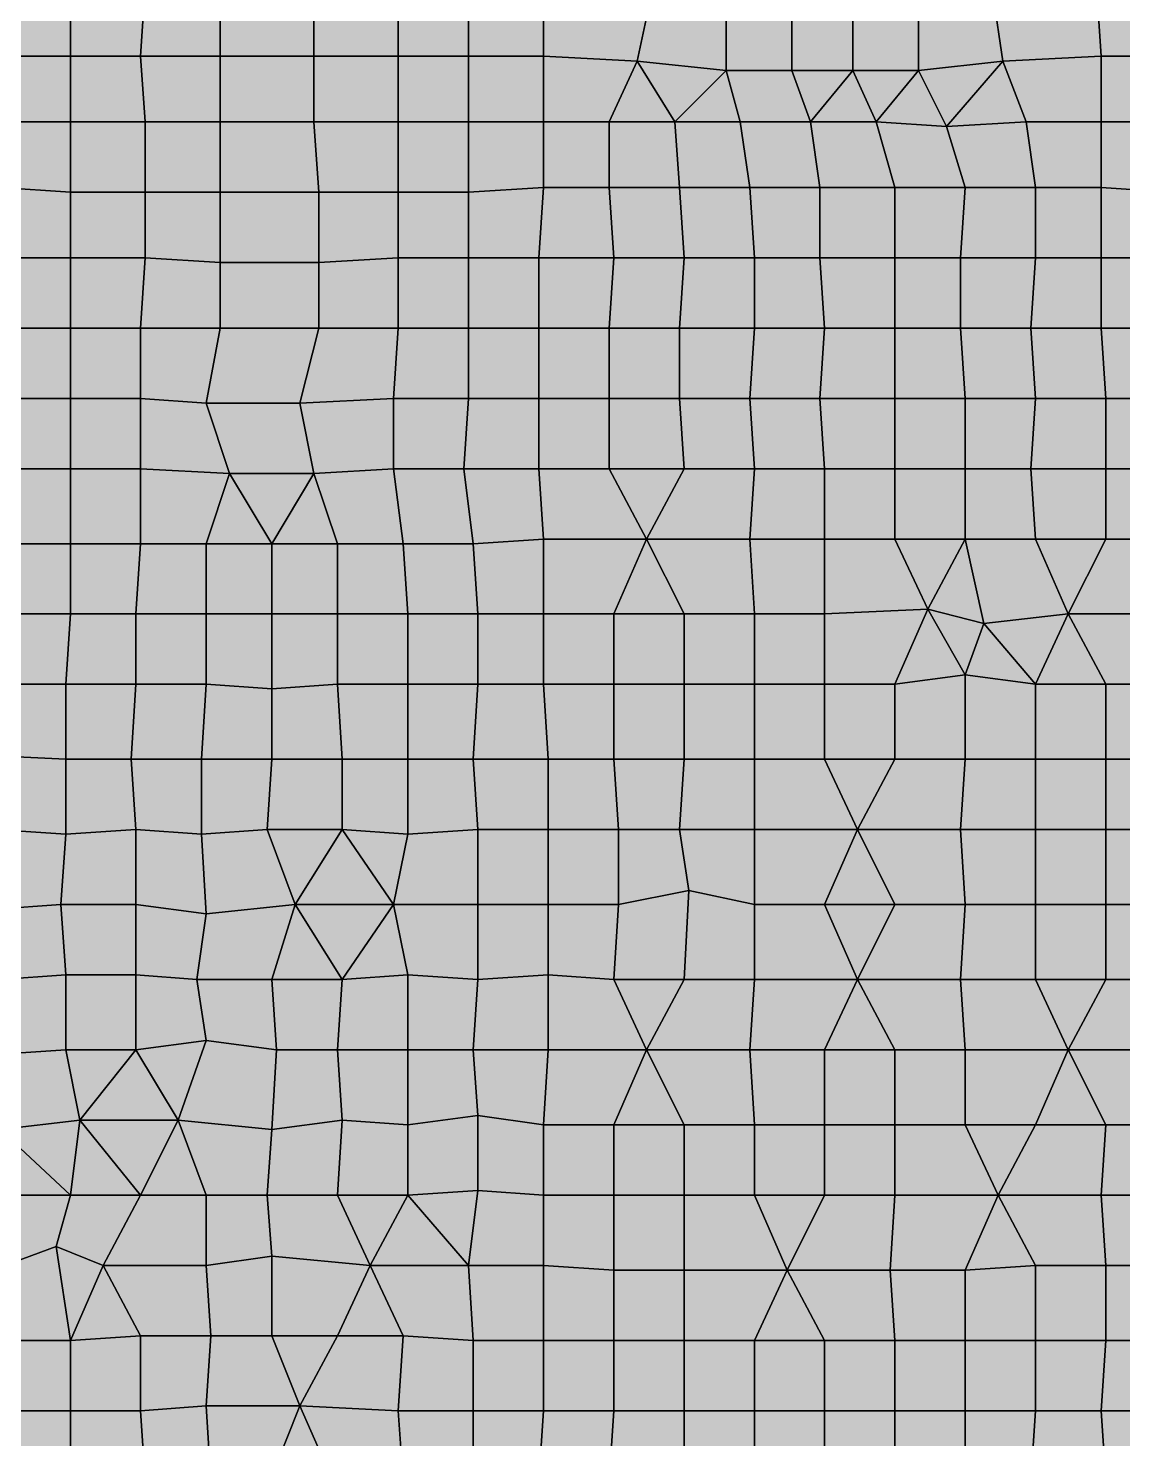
# Model space of a CAD drawing. Header units: metres. Extents: x -7480 to 79269, y -9100 to 45880.
# Drawn here: x 16660 to 21333, y 9900 to 15920 of the extents above; entities that cross this region are included whole.
import ezdxf

# ---------------------------------------------------------------- set-up
doc = ezdxf.new("R2010")
doc.units = ezdxf.units.M
for name, color, linetype in [('COLOR_1', 1, 'Continuous'), ('COLOR_181', 181, 'Continuous'), ('COLOR_3', 3, 'Continuous'), ('COLOR_5', 5, 'Continuous')]:
    doc.layers.add(name, color=color, linetype=linetype)

msp = doc.modelspace()

# ---------------------------------------------------------------- hatches: boundary and pattern name
at = {"layer": 'COLOR_1'}
for points in [[(18540, 15800), (18860, 15800), (18860, 16100), (18540, 16100)], [(18860, 15800), (19260, 15780), (19320, 16060), (18860, 16100)], [(20780, 16060), (20820, 15780), (21240, 15800), (21220, 16100)], [(21220, 16100), (21240, 15800), (21540, 15800), (21540, 16100)], [(18540, 15520), (18860, 15520), (18860, 15800), (18540, 15800)], [(18860, 15520), (19140, 15520), (19260, 15780), (18860, 15800)], [(19140, 15520), (19420, 15520), (19260, 15780)], [(19260, 15780), (19420, 15520), (19640, 15740)], [(20460, 15740), (20580, 15500), (20820, 15780)], [(20580, 15500), (20920, 15520), (20820, 15780)], [(20820, 15780), (20920, 15520), (21240, 15520), (21240, 15800)], [(21240, 15520), (21540, 15520), (21540, 15800), (21240, 15800)], [(19420, 15520), (19700, 15520), (19640, 15740)], [(19640, 15740), (19700, 15520), (20000, 15520), (19920, 15740)], [(19920, 15740), (20000, 15520), (20180, 15740)], [(20000, 15520), (20280, 15520), (20180, 15740)], [(20180, 15740), (20280, 15520), (20460, 15740)], [(20280, 15520), (20580, 15500), (20460, 15740)], [(18540, 15220), (18860, 15240), (18860, 15520), (18540, 15520)], [(18860, 15240), (19140, 15240), (19140, 15520), (18860, 15520)], [(19140, 15240), (19440, 15240), (19420, 15520), (19140, 15520)], [(19420, 15520), (19440, 15240), (19740, 15240), (19700, 15520)], [(19700, 15520), (19740, 15240), (20040, 15240), (20000, 15520)], [(20000, 15520), (20040, 15240), (20360, 15240), (20280, 15520)], [(20280, 15520), (20360, 15240), (20660, 15240), (20580, 15500)], [(20580, 15500), (20660, 15240), (20960, 15240), (20920, 15520)], [(20920, 15520), (20960, 15240), (21240, 15240), (21240, 15520)], [(21240, 15240), (21540, 15220), (21540, 15520), (21240, 15520)], [(18540, 14940), (18840, 14940), (18860, 15240), (18540, 15220)], [(20960, 14940), (21240, 14940), (21240, 15240), (20960, 15240)], [(21240, 14940), (21540, 14940), (21540, 15220), (21240, 15240)], [(18240, 14640), (18540, 14640), (18540, 14940), (18240, 14940)], [(18540, 14640), (18840, 14640), (18840, 14940), (18540, 14940)], [(18840, 14640), (19140, 14640), (19160, 14940), (18840, 14940)], [(19140, 14640), (19440, 14640), (19460, 14940), (19160, 14940)], [(19440, 14640), (19760, 14640), (19760, 14940), (19460, 14940)], [(19760, 14640), (20060, 14640), (20040, 14940), (19760, 14940)], [(20040, 14940), (20060, 14640), (20360, 14640), (20360, 14940)], [(20360, 14640), (20640, 14640), (20640, 14940), (20360, 14940)], [(20640, 14640), (20940, 14640), (20960, 14940), (20640, 14940)], [(20940, 14640), (21240, 14640), (21240, 14940), (20960, 14940)], [(21240, 14640), (21560, 14640), (21540, 14940), (21240, 14940)], [(16540, 14340), (16840, 14340), (16840, 14640), (16540, 14640)]]:
    msp.add_hatch(color=256, dxfattribs=at).paths.add_polyline_path(points)
at = {"layer": 'COLOR_181'}
for points in [[(16840, 15800), (17140, 15800), (17160, 16100), (16840, 16100)], [(17140, 15800), (17480, 15800), (17480, 16100), (17160, 16100)], [(17480, 15800), (17880, 15800), (17880, 16100), (17480, 16100)], [(17880, 15800), (18240, 15800), (18240, 16100), (17880, 16100)], [(18240, 15800), (18540, 15800), (18540, 16100), (18240, 16100)], [(16840, 15520), (17160, 15520), (17140, 15800), (16840, 15800)], [(17140, 15800), (17160, 15520), (17480, 15520), (17480, 15800)], [(17480, 15520), (17880, 15520), (17880, 15800), (17480, 15800)], [(17880, 15520), (18240, 15520), (18240, 15800), (17880, 15800)], [(18240, 15520), (18540, 15520), (18540, 15800), (18240, 15800)], [(16840, 15220), (17160, 15220), (17160, 15520), (16840, 15520)], [(17160, 15220), (17480, 15220), (17480, 15520), (17160, 15520)], [(17480, 15220), (17900, 15220), (17880, 15520), (17480, 15520)], [(17880, 15520), (17900, 15220), (18240, 15220), (18240, 15520)], [(18240, 15220), (18540, 15220), (18540, 15520), (18240, 15520)], [(18840, 14940), (19160, 14940), (19140, 15240), (18860, 15240)], [(19140, 15240), (19160, 14940), (19460, 14940), (19440, 15240)], [(19440, 15240), (19460, 14940), (19760, 14940), (19740, 15240)], [(19740, 15240), (19760, 14940), (20040, 14940), (20040, 15240)], [(20040, 14940), (20360, 14940), (20360, 15240), (20040, 15240)], [(20360, 14940), (20640, 14940), (20660, 15240), (20360, 15240)], [(20640, 14940), (20960, 14940), (20960, 15240), (20660, 15240)], [(16840, 14940), (17160, 14940), (17160, 15220), (16840, 15220)], [(17160, 14940), (17480, 14920), (17480, 15220), (17160, 15220)], [(17480, 14920), (17900, 14920), (17900, 15220), (17480, 15220)], [(17900, 14920), (18240, 14940), (18240, 15220), (17900, 15220)], [(18240, 14940), (18540, 14940), (18540, 15220), (18240, 15220)], [(17140, 14640), (17480, 14640), (17480, 14920), (17160, 14940)], [(17900, 14640), (18240, 14640), (18240, 14940), (17900, 14920)], [(17480, 14640), (17900, 14640), (17900, 14920), (17480, 14920)], [(16840, 14340), (17140, 14340), (17140, 14640), (16840, 14640)], [(17140, 14340), (17420, 14320), (17480, 14640), (17140, 14640)], [(17420, 14320), (17820, 14320), (17900, 14640), (17480, 14640)], [(17820, 14320), (18220, 14340), (18240, 14640), (17900, 14640)], [(18220, 14340), (18540, 14340), (18540, 14640), (18240, 14640)], [(18540, 14340), (18840, 14340), (18840, 14640), (18540, 14640)], [(18840, 14340), (19140, 14340), (19140, 14640), (18840, 14640)], [(19140, 14340), (19440, 14340), (19440, 14640), (19140, 14640)], [(19440, 14340), (19740, 14340), (19760, 14640), (19440, 14640)], [(19740, 14340), (20040, 14340), (20060, 14640), (19760, 14640)], [(20040, 14340), (20360, 14340), (20360, 14640), (20060, 14640)], [(20360, 14340), (20660, 14340), (20640, 14640), (20360, 14640)], [(20640, 14640), (20660, 14340), (20960, 14340), (20940, 14640)], [(20940, 14640), (20960, 14340), (21260, 14340), (21240, 14640)], [(21240, 14640), (21260, 14340), (21540, 14340), (21560, 14640)], [(16540, 14040), (16840, 14040), (16840, 14340), (16540, 14340)], [(16840, 14040), (17140, 14040), (17140, 14340), (16840, 14340)], [(17140, 14040), (17520, 14020), (17420, 14320), (17140, 14340)], [(17820, 14320), (17880, 14020), (18220, 14040), (18220, 14340)], [(18220, 14040), (18520, 14040), (18540, 14340), (18220, 14340)], [(18520, 14040), (18840, 14040), (18840, 14340), (18540, 14340)], [(18840, 14040), (19140, 14040), (19140, 14340), (18840, 14340)], [(19140, 14040), (19460, 14040), (19440, 14340), (19140, 14340)], [(19440, 14340), (19460, 14040), (19760, 14040), (19740, 14340)], [(19740, 14340), (19760, 14040), (20060, 14040), (20040, 14340)], [(20040, 14340), (20060, 14040), (20360, 14040), (20360, 14340)], [(20360, 14040), (20660, 14040), (20660, 14340), (20360, 14340)], [(20660, 14040), (20940, 14040), (20960, 14340), (20660, 14340)], [(20940, 14040), (21260, 14040), (21260, 14340), (20960, 14340)], [(21260, 14040), (21560, 14040), (21540, 14340), (21260, 14340)], [(17420, 14320), (17520, 14020), (17880, 14020), (17820, 14320)], [(16540, 13720), (16840, 13720), (16840, 14040), (16540, 14040)], [(16840, 13720), (17140, 13720), (17140, 14040), (16840, 14040)], [(17140, 13720), (17420, 13720), (17520, 14020), (17140, 14040)], [(17880, 14020), (17980, 13720), (18260, 13720), (18220, 14040)], [(18220, 14040), (18260, 13720), (18560, 13720), (18520, 14040)], [(18520, 14040), (18560, 13720), (18860, 13740), (18840, 14040)], [(18840, 14040), (18860, 13740), (19300, 13740), (19140, 14040)], [(19140, 14040), (19300, 13740), (19460, 14040)], [(19300, 13740), (19740, 13740), (19760, 14040), (19460, 14040)], [(19740, 13740), (20060, 13740), (20060, 14040), (19760, 14040)], [(20060, 13740), (20360, 13740), (20360, 14040), (20060, 14040)], [(20360, 13740), (20660, 13740), (20660, 14040), (20360, 14040)], [(20660, 13740), (20960, 13740), (20940, 14040), (20660, 14040)], [(20940, 14040), (20960, 13740), (21260, 13740), (21260, 14040)], [(21260, 13740), (21560, 13740), (21560, 14040), (21260, 14040)], [(17420, 13720), (17700, 13720), (17520, 14020)], [(17520, 14020), (17700, 13720), (17880, 14020)], [(17700, 13720), (17980, 13720), (17880, 14020)], [(18560, 13720), (18580, 13420), (18860, 13420), (18860, 13740)], [(18860, 13420), (19160, 13420), (19300, 13740), (18860, 13740)], [(19160, 13420), (19460, 13420), (19300, 13740)], [(19300, 13740), (19460, 13420), (19760, 13420), (19740, 13740)], [(19740, 13740), (19760, 13420), (20060, 13420), (20060, 13740)], [(20060, 13420), (20500, 13440), (20360, 13740), (20060, 13740)], [(20360, 13740), (20500, 13440), (20660, 13740)], [(20500, 13440), (20740, 13380), (20660, 13740)], [(20660, 13740), (20740, 13380), (21100, 13420), (20960, 13740)], [(20960, 13740), (21100, 13420), (21260, 13740)], [(21100, 13420), (21540, 13420), (21560, 13740), (21260, 13740)], [(16540, 13420), (16840, 13420), (16840, 13720), (16540, 13720)], [(16840, 13420), (17120, 13420), (17140, 13720), (16840, 13720)], [(17120, 13420), (17420, 13420), (17420, 13720), (17140, 13720)], [(17420, 13420), (17700, 13420), (17700, 13720), (17420, 13720)], [(17700, 13420), (17980, 13420), (17980, 13720), (17700, 13720)], [(17980, 13420), (18280, 13420), (18260, 13720), (17980, 13720)], [(18260, 13720), (18280, 13420), (18580, 13420), (18560, 13720)], [(20060, 13120), (20360, 13120), (20500, 13440), (20060, 13420)], [(20360, 13120), (20660, 13160), (20500, 13440)], [(20500, 13440), (20660, 13160), (20740, 13380)], [(16400, 13120), (16820, 13120), (16840, 13420), (16540, 13420)], [(16820, 13120), (17120, 13120), (17120, 13420), (16840, 13420)], [(17120, 13120), (17420, 13120), (17420, 13420), (17120, 13420)], [(17420, 13120), (17700, 13100), (17700, 13420), (17420, 13420)], [(17700, 13100), (17980, 13120), (17980, 13420), (17700, 13420)], [(17980, 13120), (18280, 13120), (18280, 13420), (17980, 13420)], [(18280, 13120), (18580, 13120), (18580, 13420), (18280, 13420)], [(18580, 13120), (18860, 13120), (18860, 13420), (18580, 13420)], [(18860, 13120), (19160, 13120), (19160, 13420), (18860, 13420)], [(19160, 13120), (19460, 13120), (19460, 13420), (19160, 13420)], [(19460, 13120), (19760, 13120), (19760, 13420), (19460, 13420)], [(19760, 13120), (20060, 13120), (20060, 13420), (19760, 13420)], [(20660, 13160), (20960, 13120), (20740, 13380)], [(20740, 13380), (20960, 13120), (21100, 13420)], [(20960, 13120), (21260, 13120), (21100, 13420)], [(21100, 13420), (21260, 13120), (21560, 13120), (21540, 13420)], [(20360, 12800), (20660, 12800), (20660, 13160), (20360, 13120)], [(20660, 12800), (20960, 12800), (20960, 13120), (20660, 13160)], [(16400, 12820), (16820, 12800), (16820, 13120), (16400, 13120)], [(16820, 12800), (17100, 12800), (17120, 13120), (16820, 13120)], [(17100, 12800), (17400, 12800), (17420, 13120), (17120, 13120)], [(17400, 12800), (17700, 12800), (17700, 13100), (17420, 13120)], [(17700, 12800), (18000, 12800), (17980, 13120), (17700, 13100)], [(17980, 13120), (18000, 12800), (18280, 12800), (18280, 13120)], [(18280, 12800), (18560, 12800), (18580, 13120), (18280, 13120)], [(18560, 12800), (18880, 12800), (18860, 13120), (18580, 13120)], [(18860, 13120), (18880, 12800), (19160, 12800), (19160, 13120)], [(19160, 12800), (19460, 12800), (19460, 13120), (19160, 13120)], [(19460, 12800), (19760, 12800), (19760, 13120), (19460, 13120)], [(19760, 12800), (20060, 12800), (20060, 13120), (19760, 13120)], [(20060, 12800), (20360, 12800), (20360, 13120), (20060, 13120)], [(20960, 12800), (21260, 12800), (21260, 13120), (20960, 13120)], [(21260, 12800), (21700, 12800), (21560, 13120), (21260, 13120)], [(16400, 12820), (16520, 12500), (16820, 12480), (16820, 12800)], [(16820, 12480), (17120, 12500), (17100, 12800), (16820, 12800)], [(17100, 12800), (17120, 12500), (17400, 12480), (17400, 12800)], [(17400, 12480), (17680, 12500), (17700, 12800), (17400, 12800)], [(17680, 12500), (18000, 12500), (18000, 12800), (17700, 12800)], [(18000, 12500), (18280, 12480), (18280, 12800), (18000, 12800)], [(18280, 12480), (18580, 12500), (18560, 12800), (18280, 12800)], [(18560, 12800), (18580, 12500), (18880, 12500), (18880, 12800)], [(18880, 12500), (19180, 12500), (19160, 12800), (18880, 12800)], [(19160, 12800), (19180, 12500), (19440, 12500), (19460, 12800)], [(19440, 12500), (19760, 12500), (19760, 12800), (19460, 12800)], [(19760, 12500), (20200, 12500), (20060, 12800), (19760, 12800)], [(20060, 12800), (20200, 12500), (20360, 12800)], [(20200, 12500), (20640, 12500), (20660, 12800), (20360, 12800)], [(20640, 12500), (20960, 12500), (20960, 12800), (20660, 12800)], [(20960, 12500), (21260, 12500), (21260, 12800), (20960, 12800)], [(21260, 12500), (21560, 12500), (21700, 12800), (21260, 12800)], [(16520, 12160), (16800, 12180), (16820, 12480), (16520, 12500)], [(16800, 12180), (17120, 12180), (17120, 12500), (16820, 12480)], [(17120, 12180), (17420, 12140), (17400, 12480), (17120, 12500)], [(17400, 12480), (17420, 12140), (17800, 12180), (17680, 12500)], [(17680, 12500), (17800, 12180), (18000, 12500)], [(17800, 12180), (18220, 12180), (18000, 12500)], [(18000, 12500), (18220, 12180), (18280, 12480)], [(18220, 12180), (18580, 12180), (18580, 12500), (18280, 12480)], [(18580, 12180), (18880, 12180), (18880, 12500), (18580, 12500)], [(18880, 12180), (19180, 12180), (19180, 12500), (18880, 12500)], [(19180, 12180), (19480, 12240), (19440, 12500), (19180, 12500)], [(19440, 12500), (19480, 12240), (19760, 12180), (19760, 12500)], [(19760, 12180), (20060, 12180), (20200, 12500), (19760, 12500)], [(20060, 12180), (20360, 12180), (20200, 12500)], [(20200, 12500), (20360, 12180), (20660, 12180), (20640, 12500)], [(20640, 12500), (20660, 12180), (20960, 12180), (20960, 12500)], [(20960, 12180), (21260, 12180), (21260, 12500), (20960, 12500)], [(21260, 12180), (21560, 12180), (21560, 12500), (21260, 12500)], [(19160, 11860), (19460, 11860), (19480, 12240), (19180, 12180)], [(19460, 11860), (19760, 11860), (19760, 12180), (19480, 12240)], [(16520, 12160), (16540, 11860), (16820, 11880), (16800, 12180)], [(16800, 12180), (16820, 11880), (17120, 11880), (17120, 12180)], [(17120, 11880), (17380, 11860), (17420, 12140), (17120, 12180)], [(17380, 11860), (17700, 11860), (17800, 12180), (17420, 12140)], [(17700, 11860), (18000, 11860), (17800, 12180)], [(17800, 12180), (18000, 11860), (18220, 12180)], [(18000, 11860), (18280, 11880), (18220, 12180)], [(18220, 12180), (18280, 11880), (18580, 11860), (18580, 12180)], [(18580, 11860), (18880, 11880), (18880, 12180), (18580, 12180)], [(18880, 11880), (19160, 11860), (19180, 12180), (18880, 12180)], [(19760, 11860), (20200, 11860), (20060, 12180), (19760, 12180)], [(20060, 12180), (20200, 11860), (20360, 12180)], [(20200, 11860), (20640, 11860), (20660, 12180), (20360, 12180)], [(20640, 11860), (20960, 11860), (20960, 12180), (20660, 12180)], [(20960, 11860), (21260, 11860), (21260, 12180), (20960, 12180)], [(21260, 11860), (21560, 11860), (21560, 12180), (21260, 12180)], [(16520, 11540), (16820, 11560), (16820, 11880), (16540, 11860)], [(16820, 11560), (17120, 11560), (17120, 11880), (16820, 11880)], [(17120, 11560), (17420, 11600), (17380, 11860), (17120, 11880)], [(17380, 11860), (17420, 11600), (17720, 11560), (17700, 11860)], [(17700, 11860), (17720, 11560), (17980, 11560), (18000, 11860)], [(17980, 11560), (18280, 11560), (18280, 11880), (18000, 11860)], [(18280, 11560), (18560, 11560), (18580, 11860), (18280, 11880)], [(18560, 11560), (18880, 11560), (18880, 11880), (18580, 11860)], [(18880, 11560), (19300, 11560), (19160, 11860), (18880, 11880)], [(19160, 11860), (19300, 11560), (19460, 11860)], [(19300, 11560), (19740, 11560), (19760, 11860), (19460, 11860)], [(19740, 11560), (20060, 11560), (20200, 11860), (19760, 11860)], [(20060, 11560), (20360, 11560), (20200, 11860)], [(20200, 11860), (20360, 11560), (20660, 11560), (20640, 11860)], [(20640, 11860), (20660, 11560), (21100, 11560), (20960, 11860)], [(20960, 11860), (21100, 11560), (21260, 11860)], [(21100, 11560), (21540, 11560), (21560, 11860), (21260, 11860)], [(16520, 11540), (16540, 11220), (16880, 11260), (16820, 11560)], [(16820, 11560), (16880, 11260), (17120, 11560)], [(16880, 11260), (17300, 11260), (17120, 11560)], [(17120, 11560), (17300, 11260), (17420, 11600)], [(17300, 11260), (17700, 11220), (17720, 11560), (17420, 11600)], [(17700, 11220), (18000, 11260), (17980, 11560), (17720, 11560)], [(17980, 11560), (18000, 11260), (18280, 11240), (18280, 11560)], [(18280, 11240), (18580, 11280), (18560, 11560), (18280, 11560)], [(18560, 11560), (18580, 11280), (18860, 11240), (18880, 11560)], [(18860, 11240), (19160, 11240), (19300, 11560), (18880, 11560)], [(19160, 11240), (19460, 11240), (19300, 11560)], [(19300, 11560), (19460, 11240), (19760, 11240), (19740, 11560)], [(19740, 11560), (19760, 11240), (20060, 11240), (20060, 11560)], [(20060, 11240), (20360, 11240), (20360, 11560), (20060, 11560)], [(20360, 11240), (20660, 11240), (20660, 11560), (20360, 11560)], [(20660, 11240), (20960, 11240), (21100, 11560), (20660, 11560)], [(20960, 11240), (21260, 11240), (21100, 11560)], [(21100, 11560), (21260, 11240), (21560, 11240), (21540, 11560)], [(16540, 11220), (16840, 10940), (16880, 11260)], [(16840, 10940), (17140, 10940), (16880, 11260)], [(16880, 11260), (17140, 10940), (17300, 11260)], [(17140, 10940), (17420, 10940), (17300, 11260)], [(17300, 11260), (17420, 10940), (17680, 10940), (17700, 11220)], [(17680, 10940), (17980, 10940), (18000, 11260), (17700, 11220)], [(17980, 10940), (18280, 10940), (18280, 11240), (18000, 11260)], [(18280, 10940), (18580, 10960), (18580, 11280), (18280, 11240)], [(18580, 10960), (18860, 10940), (18860, 11240), (18580, 11280)], [(16400, 10940), (16840, 10940), (16540, 11220)], [(18860, 10940), (19160, 10940), (19160, 11240), (18860, 11240)], [(19160, 10940), (19460, 10940), (19460, 11240), (19160, 11240)], [(19460, 10940), (19760, 10940), (19760, 11240), (19460, 11240)], [(19760, 10940), (20060, 10940), (20060, 11240), (19760, 11240)], [(20060, 10940), (20360, 10940), (20360, 11240), (20060, 11240)], [(20360, 10940), (20800, 10940), (20660, 11240), (20360, 11240)], [(20660, 11240), (20800, 10940), (20960, 11240)], [(20800, 10940), (21240, 10940), (21260, 11240), (20960, 11240)], [(21240, 10940), (21560, 10940), (21560, 11240), (21260, 11240)], [(18280, 10940), (18540, 10640), (18580, 10960)], [(18540, 10640), (18860, 10640), (18860, 10940), (18580, 10960)], [(16400, 10940), (16560, 10640), (16780, 10720), (16840, 10940)], [(16780, 10720), (16980, 10640), (17140, 10940), (16840, 10940)], [(16980, 10640), (17420, 10640), (17420, 10940), (17140, 10940)], [(17420, 10640), (17700, 10680), (17680, 10940), (17420, 10940)], [(17680, 10940), (17700, 10680), (18120, 10640), (17980, 10940)], [(17980, 10940), (18120, 10640), (18280, 10940)], [(18120, 10640), (18540, 10640), (18280, 10940)], [(18860, 10640), (19160, 10620), (19160, 10940), (18860, 10940)], [(19160, 10620), (19460, 10620), (19460, 10940), (19160, 10940)], [(19460, 10620), (19900, 10620), (19760, 10940), (19460, 10940)], [(19760, 10940), (19900, 10620), (20060, 10940)], [(19900, 10620), (20340, 10620), (20360, 10940), (20060, 10940)], [(20340, 10620), (20660, 10620), (20800, 10940), (20360, 10940)], [(20660, 10620), (20960, 10640), (20800, 10940)], [(20800, 10940), (20960, 10640), (21260, 10640), (21240, 10940)], [(21240, 10940), (21260, 10640), (21560, 10640), (21560, 10940)], [(16540, 10320), (16840, 10320), (16780, 10720), (16560, 10640)], [(16780, 10720), (16840, 10320), (16980, 10640)], [(17420, 10640), (17440, 10340), (17700, 10340), (17700, 10680)], [(17700, 10340), (17980, 10340), (18120, 10640), (17700, 10680)], [(16840, 10320), (17140, 10340), (16980, 10640)], [(16980, 10640), (17140, 10340), (17440, 10340), (17420, 10640)], [(17980, 10340), (18260, 10340), (18120, 10640)], [(18120, 10640), (18260, 10340), (18560, 10320), (18540, 10640)], [(18540, 10640), (18560, 10320), (18860, 10320), (18860, 10640)], [(18860, 10320), (19160, 10320), (19160, 10620), (18860, 10640)], [(19160, 10320), (19460, 10320), (19460, 10620), (19160, 10620)], [(19460, 10320), (19760, 10320), (19900, 10620), (19460, 10620)], [(19760, 10320), (20060, 10320), (19900, 10620)], [(19900, 10620), (20060, 10320), (20360, 10320), (20340, 10620)], [(20340, 10620), (20360, 10320), (20660, 10320), (20660, 10620)], [(20660, 10320), (20960, 10320), (20960, 10640), (20660, 10620)], [(20960, 10320), (21260, 10320), (21260, 10640), (20960, 10640)], [(21260, 10320), (21560, 10320), (21560, 10640), (21260, 10640)], [(16540, 10320), (16560, 10020), (16840, 10020), (16840, 10320)], [(16840, 10020), (17140, 10020), (17140, 10340), (16840, 10320)], [(17140, 10020), (17420, 10040), (17440, 10340), (17140, 10340)], [(17420, 10040), (17820, 10040), (17700, 10340), (17440, 10340)], [(17700, 10340), (17820, 10040), (17980, 10340)], [(17820, 10040), (18240, 10020), (18260, 10340), (17980, 10340)], [(18240, 10020), (18560, 10020), (18560, 10320), (18260, 10340)], [(18560, 10020), (18860, 10020), (18860, 10320), (18560, 10320)], [(18860, 10020), (19160, 10020), (19160, 10320), (18860, 10320)], [(19160, 10020), (19460, 10020), (19460, 10320), (19160, 10320)], [(19460, 10020), (19760, 10020), (19760, 10320), (19460, 10320)], [(19760, 10020), (20060, 10020), (20060, 10320), (19760, 10320)], [(20060, 10020), (20360, 10020), (20360, 10320), (20060, 10320)], [(20360, 10020), (20660, 10020), (20660, 10320), (20360, 10320)], [(20660, 10020), (20960, 10020), (20960, 10320), (20660, 10320)], [(20960, 10020), (21240, 10020), (21260, 10320), (20960, 10320)], [(21240, 10020), (21540, 10020), (21560, 10320), (21260, 10320)], [(16540, 9720), (16840, 9720), (16840, 10020), (16560, 10020)], [(16840, 9720), (17160, 9720), (17140, 10020), (16840, 10020)], [(17140, 10020), (17160, 9720), (17440, 9720), (17420, 10040)], [(17420, 10040), (17440, 9720), (17700, 9740), (17820, 10040)], [(17700, 9740), (17960, 9720), (17820, 10040)], [(17820, 10040), (17960, 9720), (18260, 9720), (18240, 10020)], [(18240, 10020), (18260, 9720), (18560, 9720), (18560, 10020)], [(18560, 9720), (18840, 9720), (18860, 10020), (18560, 10020)], [(18840, 9720), (19140, 9720), (19160, 10020), (18860, 10020)], [(19140, 9720), (19460, 9720), (19460, 10020), (19160, 10020)], [(19460, 9720), (19760, 9720), (19760, 10020), (19460, 10020)], [(19760, 9720), (20060, 9720), (20060, 10020), (19760, 10020)], [(20060, 9720), (20360, 9720), (20360, 10020), (20060, 10020)], [(20360, 9720), (20660, 9720), (20660, 10020), (20360, 10020)], [(20660, 9720), (20940, 9720), (20960, 10020), (20660, 10020)], [(20940, 9720), (21260, 9720), (21240, 10020), (20960, 10020)], [(21240, 10020), (21260, 9720), (21560, 9720), (21540, 10020)]]:
    msp.add_hatch(color=256, dxfattribs=at).paths.add_polyline_path(points)
at = {"layer": 'COLOR_3'}
for points in [[(19260, 15780), (19640, 15740), (19640, 16040), (19320, 16060)], [(16540, 15520), (16840, 15520), (16840, 15800), (16540, 15800)], [(16540, 15240), (16840, 15220), (16840, 15520), (16540, 15520)], [(16540, 14940), (16840, 14940), (16840, 15220), (16540, 15240)], [(16540, 14640), (16840, 14640), (16840, 14940), (16540, 14940)], [(16840, 14640), (17140, 14640), (17160, 14940), (16840, 14940)]]:
    msp.add_hatch(color=256, dxfattribs=at).paths.add_polyline_path(points)
at = {"layer": 'COLOR_5'}
for points in [[(16520, 16100), (16540, 15800), (16840, 15800), (16840, 16100)], [(19640, 15740), (19920, 15740), (19920, 16040), (19640, 16040)], [(19920, 15740), (20180, 15740), (20180, 16040), (19920, 16040)], [(20180, 15740), (20460, 15740), (20460, 16040), (20180, 16040)], [(20460, 15740), (20820, 15780), (20780, 16060), (20460, 16040)]]:
    msp.add_hatch(color=256, dxfattribs=at).paths.add_polyline_path(points)

# ---------------------------------------------------------------- linework, layer by layer
at = {"layer": 'COLOR_1'}
for points in [[(18540, 15800), (18860, 15800), (18860, 16100), (18540, 16100)], [(18860, 15800), (19260, 15780), (19320, 16060), (18860, 16100)], [(20780, 16060), (20820, 15780), (21240, 15800), (21220, 16100)], [(21220, 16100), (21240, 15800), (21540, 15800), (21540, 16100)], [(18540, 15520), (18860, 15520), (18860, 15800), (18540, 15800)], [(18860, 15520), (19140, 15520), (19260, 15780), (18860, 15800)], [(19140, 15520), (19420, 15520), (19260, 15780)], [(19260, 15780), (19420, 15520), (19640, 15740)], [(20460, 15740), (20580, 15500), (20820, 15780)], [(20580, 15500), (20920, 15520), (20820, 15780)], [(20820, 15780), (20920, 15520), (21240, 15520), (21240, 15800)], [(21240, 15520), (21540, 15520), (21540, 15800), (21240, 15800)], [(19420, 15520), (19700, 15520), (19640, 15740)], [(19640, 15740), (19700, 15520), (20000, 15520), (19920, 15740)], [(19920, 15740), (20000, 15520), (20180, 15740)], [(20000, 15520), (20280, 15520), (20180, 15740)], [(20180, 15740), (20280, 15520), (20460, 15740)], [(20280, 15520), (20580, 15500), (20460, 15740)], [(18540, 15220), (18860, 15240), (18860, 15520), (18540, 15520)], [(18860, 15240), (19140, 15240), (19140, 15520), (18860, 15520)], [(19140, 15240), (19440, 15240), (19420, 15520), (19140, 15520)], [(19420, 15520), (19440, 15240), (19740, 15240), (19700, 15520)], [(19700, 15520), (19740, 15240), (20040, 15240), (20000, 15520)], [(20000, 15520), (20040, 15240), (20360, 15240), (20280, 15520)], [(20280, 15520), (20360, 15240), (20660, 15240), (20580, 15500)], [(20580, 15500), (20660, 15240), (20960, 15240), (20920, 15520)], [(20920, 15520), (20960, 15240), (21240, 15240), (21240, 15520)], [(21240, 15240), (21540, 15220), (21540, 15520), (21240, 15520)], [(18540, 14940), (18840, 14940), (18860, 15240), (18540, 15220)], [(20960, 14940), (21240, 14940), (21240, 15240), (20960, 15240)], [(21240, 14940), (21540, 14940), (21540, 15220), (21240, 15240)], [(18240, 14640), (18540, 14640), (18540, 14940), (18240, 14940)], [(18540, 14640), (18840, 14640), (18840, 14940), (18540, 14940)], [(18840, 14640), (19140, 14640), (19160, 14940), (18840, 14940)], [(19140, 14640), (19440, 14640), (19460, 14940), (19160, 14940)], [(19440, 14640), (19760, 14640), (19760, 14940), (19460, 14940)], [(19760, 14640), (20060, 14640), (20040, 14940), (19760, 14940)], [(20040, 14940), (20060, 14640), (20360, 14640), (20360, 14940)], [(20360, 14640), (20640, 14640), (20640, 14940), (20360, 14940)], [(20640, 14640), (20940, 14640), (20960, 14940), (20640, 14940)], [(20940, 14640), (21240, 14640), (21240, 14940), (20960, 14940)], [(21240, 14640), (21560, 14640), (21540, 14940), (21240, 14940)], [(16540, 14340), (16840, 14340), (16840, 14640), (16540, 14640)]]:
    msp.add_lwpolyline(points, close=True, dxfattribs=at)
at = {"layer": 'COLOR_181'}
for points in [[(16840, 15800), (17140, 15800), (17160, 16100), (16840, 16100)], [(17140, 15800), (17480, 15800), (17480, 16100), (17160, 16100)], [(17480, 15800), (17880, 15800), (17880, 16100), (17480, 16100)], [(17880, 15800), (18240, 15800), (18240, 16100), (17880, 16100)], [(18240, 15800), (18540, 15800), (18540, 16100), (18240, 16100)], [(16840, 15520), (17160, 15520), (17140, 15800), (16840, 15800)], [(17140, 15800), (17160, 15520), (17480, 15520), (17480, 15800)], [(17480, 15520), (17880, 15520), (17880, 15800), (17480, 15800)], [(17880, 15520), (18240, 15520), (18240, 15800), (17880, 15800)], [(18240, 15520), (18540, 15520), (18540, 15800), (18240, 15800)], [(16840, 15220), (17160, 15220), (17160, 15520), (16840, 15520)], [(17160, 15220), (17480, 15220), (17480, 15520), (17160, 15520)], [(17480, 15220), (17900, 15220), (17880, 15520), (17480, 15520)], [(17880, 15520), (17900, 15220), (18240, 15220), (18240, 15520)], [(18240, 15220), (18540, 15220), (18540, 15520), (18240, 15520)], [(18840, 14940), (19160, 14940), (19140, 15240), (18860, 15240)], [(19140, 15240), (19160, 14940), (19460, 14940), (19440, 15240)], [(19440, 15240), (19460, 14940), (19760, 14940), (19740, 15240)], [(19740, 15240), (19760, 14940), (20040, 14940), (20040, 15240)], [(20040, 14940), (20360, 14940), (20360, 15240), (20040, 15240)], [(20360, 14940), (20640, 14940), (20660, 15240), (20360, 15240)], [(20640, 14940), (20960, 14940), (20960, 15240), (20660, 15240)], [(16840, 14940), (17160, 14940), (17160, 15220), (16840, 15220)], [(17160, 14940), (17480, 14920), (17480, 15220), (17160, 15220)], [(17480, 14920), (17900, 14920), (17900, 15220), (17480, 15220)], [(17900, 14920), (18240, 14940), (18240, 15220), (17900, 15220)], [(18240, 14940), (18540, 14940), (18540, 15220), (18240, 15220)], [(17140, 14640), (17480, 14640), (17480, 14920), (17160, 14940)], [(17900, 14640), (18240, 14640), (18240, 14940), (17900, 14920)], [(17480, 14640), (17900, 14640), (17900, 14920), (17480, 14920)], [(16840, 14340), (17140, 14340), (17140, 14640), (16840, 14640)], [(17140, 14340), (17420, 14320), (17480, 14640), (17140, 14640)], [(17420, 14320), (17820, 14320), (17900, 14640), (17480, 14640)], [(17820, 14320), (18220, 14340), (18240, 14640), (17900, 14640)], [(18220, 14340), (18540, 14340), (18540, 14640), (18240, 14640)], [(18540, 14340), (18840, 14340), (18840, 14640), (18540, 14640)], [(18840, 14340), (19140, 14340), (19140, 14640), (18840, 14640)], [(19140, 14340), (19440, 14340), (19440, 14640), (19140, 14640)], [(19440, 14340), (19740, 14340), (19760, 14640), (19440, 14640)], [(19740, 14340), (20040, 14340), (20060, 14640), (19760, 14640)], [(20040, 14340), (20360, 14340), (20360, 14640), (20060, 14640)], [(20360, 14340), (20660, 14340), (20640, 14640), (20360, 14640)], [(20640, 14640), (20660, 14340), (20960, 14340), (20940, 14640)], [(20940, 14640), (20960, 14340), (21260, 14340), (21240, 14640)], [(21240, 14640), (21260, 14340), (21540, 14340), (21560, 14640)], [(16540, 14040), (16840, 14040), (16840, 14340), (16540, 14340)], [(16840, 14040), (17140, 14040), (17140, 14340), (16840, 14340)], [(17140, 14040), (17520, 14020), (17420, 14320), (17140, 14340)], [(17820, 14320), (17880, 14020), (18220, 14040), (18220, 14340)], [(18220, 14040), (18520, 14040), (18540, 14340), (18220, 14340)], [(18520, 14040), (18840, 14040), (18840, 14340), (18540, 14340)], [(18840, 14040), (19140, 14040), (19140, 14340), (18840, 14340)], [(19140, 14040), (19460, 14040), (19440, 14340), (19140, 14340)], [(19440, 14340), (19460, 14040), (19760, 14040), (19740, 14340)], [(19740, 14340), (19760, 14040), (20060, 14040), (20040, 14340)], [(20040, 14340), (20060, 14040), (20360, 14040), (20360, 14340)], [(20360, 14040), (20660, 14040), (20660, 14340), (20360, 14340)], [(20660, 14040), (20940, 14040), (20960, 14340), (20660, 14340)], [(20940, 14040), (21260, 14040), (21260, 14340), (20960, 14340)], [(21260, 14040), (21560, 14040), (21540, 14340), (21260, 14340)], [(17420, 14320), (17520, 14020), (17880, 14020), (17820, 14320)], [(16540, 13720), (16840, 13720), (16840, 14040), (16540, 14040)], [(16840, 13720), (17140, 13720), (17140, 14040), (16840, 14040)], [(17140, 13720), (17420, 13720), (17520, 14020), (17140, 14040)], [(17880, 14020), (17980, 13720), (18260, 13720), (18220, 14040)], [(18220, 14040), (18260, 13720), (18560, 13720), (18520, 14040)], [(18520, 14040), (18560, 13720), (18860, 13740), (18840, 14040)], [(18840, 14040), (18860, 13740), (19300, 13740), (19140, 14040)], [(19140, 14040), (19300, 13740), (19460, 14040)], [(19300, 13740), (19740, 13740), (19760, 14040), (19460, 14040)], [(19740, 13740), (20060, 13740), (20060, 14040), (19760, 14040)], [(20060, 13740), (20360, 13740), (20360, 14040), (20060, 14040)], [(20360, 13740), (20660, 13740), (20660, 14040), (20360, 14040)], [(20660, 13740), (20960, 13740), (20940, 14040), (20660, 14040)], [(20940, 14040), (20960, 13740), (21260, 13740), (21260, 14040)], [(21260, 13740), (21560, 13740), (21560, 14040), (21260, 14040)], [(17420, 13720), (17700, 13720), (17520, 14020)], [(17520, 14020), (17700, 13720), (17880, 14020)], [(17700, 13720), (17980, 13720), (17880, 14020)], [(18560, 13720), (18580, 13420), (18860, 13420), (18860, 13740)], [(18860, 13420), (19160, 13420), (19300, 13740), (18860, 13740)], [(19160, 13420), (19460, 13420), (19300, 13740)], [(19300, 13740), (19460, 13420), (19760, 13420), (19740, 13740)], [(19740, 13740), (19760, 13420), (20060, 13420), (20060, 13740)], [(20060, 13420), (20500, 13440), (20360, 13740), (20060, 13740)], [(20360, 13740), (20500, 13440), (20660, 13740)], [(20500, 13440), (20740, 13380), (20660, 13740)], [(20660, 13740), (20740, 13380), (21100, 13420), (20960, 13740)], [(20960, 13740), (21100, 13420), (21260, 13740)], [(21100, 13420), (21540, 13420), (21560, 13740), (21260, 13740)], [(16540, 13420), (16840, 13420), (16840, 13720), (16540, 13720)], [(16840, 13420), (17120, 13420), (17140, 13720), (16840, 13720)], [(17120, 13420), (17420, 13420), (17420, 13720), (17140, 13720)], [(17420, 13420), (17700, 13420), (17700, 13720), (17420, 13720)], [(17700, 13420), (17980, 13420), (17980, 13720), (17700, 13720)], [(17980, 13420), (18280, 13420), (18260, 13720), (17980, 13720)], [(18260, 13720), (18280, 13420), (18580, 13420), (18560, 13720)], [(20060, 13120), (20360, 13120), (20500, 13440), (20060, 13420)], [(20360, 13120), (20660, 13160), (20500, 13440)], [(20500, 13440), (20660, 13160), (20740, 13380)], [(16400, 13120), (16820, 13120), (16840, 13420), (16540, 13420)], [(16820, 13120), (17120, 13120), (17120, 13420), (16840, 13420)], [(17120, 13120), (17420, 13120), (17420, 13420), (17120, 13420)], [(17420, 13120), (17700, 13100), (17700, 13420), (17420, 13420)], [(17700, 13100), (17980, 13120), (17980, 13420), (17700, 13420)], [(17980, 13120), (18280, 13120), (18280, 13420), (17980, 13420)], [(18280, 13120), (18580, 13120), (18580, 13420), (18280, 13420)], [(18580, 13120), (18860, 13120), (18860, 13420), (18580, 13420)], [(18860, 13120), (19160, 13120), (19160, 13420), (18860, 13420)], [(19160, 13120), (19460, 13120), (19460, 13420), (19160, 13420)], [(19460, 13120), (19760, 13120), (19760, 13420), (19460, 13420)], [(19760, 13120), (20060, 13120), (20060, 13420), (19760, 13420)], [(20660, 13160), (20960, 13120), (20740, 13380)], [(20740, 13380), (20960, 13120), (21100, 13420)], [(20960, 13120), (21260, 13120), (21100, 13420)], [(21100, 13420), (21260, 13120), (21560, 13120), (21540, 13420)], [(20360, 12800), (20660, 12800), (20660, 13160), (20360, 13120)], [(20660, 12800), (20960, 12800), (20960, 13120), (20660, 13160)], [(16400, 12820), (16820, 12800), (16820, 13120), (16400, 13120)], [(16820, 12800), (17100, 12800), (17120, 13120), (16820, 13120)], [(17100, 12800), (17400, 12800), (17420, 13120), (17120, 13120)], [(17400, 12800), (17700, 12800), (17700, 13100), (17420, 13120)], [(17700, 12800), (18000, 12800), (17980, 13120), (17700, 13100)], [(17980, 13120), (18000, 12800), (18280, 12800), (18280, 13120)], [(18280, 12800), (18560, 12800), (18580, 13120), (18280, 13120)], [(18560, 12800), (18880, 12800), (18860, 13120), (18580, 13120)], [(18860, 13120), (18880, 12800), (19160, 12800), (19160, 13120)], [(19160, 12800), (19460, 12800), (19460, 13120), (19160, 13120)], [(19460, 12800), (19760, 12800), (19760, 13120), (19460, 13120)], [(19760, 12800), (20060, 12800), (20060, 13120), (19760, 13120)], [(20060, 12800), (20360, 12800), (20360, 13120), (20060, 13120)], [(20960, 12800), (21260, 12800), (21260, 13120), (20960, 13120)], [(21260, 12800), (21700, 12800), (21560, 13120), (21260, 13120)], [(16400, 12820), (16520, 12500), (16820, 12480), (16820, 12800)], [(16820, 12480), (17120, 12500), (17100, 12800), (16820, 12800)], [(17100, 12800), (17120, 12500), (17400, 12480), (17400, 12800)], [(17400, 12480), (17680, 12500), (17700, 12800), (17400, 12800)], [(17680, 12500), (18000, 12500), (18000, 12800), (17700, 12800)], [(18000, 12500), (18280, 12480), (18280, 12800), (18000, 12800)], [(18280, 12480), (18580, 12500), (18560, 12800), (18280, 12800)], [(18560, 12800), (18580, 12500), (18880, 12500), (18880, 12800)], [(18880, 12500), (19180, 12500), (19160, 12800), (18880, 12800)], [(19160, 12800), (19180, 12500), (19440, 12500), (19460, 12800)], [(19440, 12500), (19760, 12500), (19760, 12800), (19460, 12800)], [(19760, 12500), (20200, 12500), (20060, 12800), (19760, 12800)], [(20060, 12800), (20200, 12500), (20360, 12800)], [(20200, 12500), (20640, 12500), (20660, 12800), (20360, 12800)], [(20640, 12500), (20960, 12500), (20960, 12800), (20660, 12800)], [(20960, 12500), (21260, 12500), (21260, 12800), (20960, 12800)], [(21260, 12500), (21560, 12500), (21700, 12800), (21260, 12800)], [(16520, 12160), (16800, 12180), (16820, 12480), (16520, 12500)], [(16800, 12180), (17120, 12180), (17120, 12500), (16820, 12480)], [(17120, 12180), (17420, 12140), (17400, 12480), (17120, 12500)], [(17400, 12480), (17420, 12140), (17800, 12180), (17680, 12500)], [(17680, 12500), (17800, 12180), (18000, 12500)], [(17800, 12180), (18220, 12180), (18000, 12500)], [(18000, 12500), (18220, 12180), (18280, 12480)], [(18220, 12180), (18580, 12180), (18580, 12500), (18280, 12480)], [(18580, 12180), (18880, 12180), (18880, 12500), (18580, 12500)], [(18880, 12180), (19180, 12180), (19180, 12500), (18880, 12500)], [(19180, 12180), (19480, 12240), (19440, 12500), (19180, 12500)], [(19440, 12500), (19480, 12240), (19760, 12180), (19760, 12500)], [(19760, 12180), (20060, 12180), (20200, 12500), (19760, 12500)], [(20060, 12180), (20360, 12180), (20200, 12500)], [(20200, 12500), (20360, 12180), (20660, 12180), (20640, 12500)], [(20640, 12500), (20660, 12180), (20960, 12180), (20960, 12500)], [(20960, 12180), (21260, 12180), (21260, 12500), (20960, 12500)], [(21260, 12180), (21560, 12180), (21560, 12500), (21260, 12500)], [(19160, 11860), (19460, 11860), (19480, 12240), (19180, 12180)], [(19460, 11860), (19760, 11860), (19760, 12180), (19480, 12240)], [(16520, 12160), (16540, 11860), (16820, 11880), (16800, 12180)], [(16800, 12180), (16820, 11880), (17120, 11880), (17120, 12180)], [(17120, 11880), (17380, 11860), (17420, 12140), (17120, 12180)], [(17380, 11860), (17700, 11860), (17800, 12180), (17420, 12140)], [(17700, 11860), (18000, 11860), (17800, 12180)], [(17800, 12180), (18000, 11860), (18220, 12180)], [(18000, 11860), (18280, 11880), (18220, 12180)], [(18220, 12180), (18280, 11880), (18580, 11860), (18580, 12180)], [(18580, 11860), (18880, 11880), (18880, 12180), (18580, 12180)], [(18880, 11880), (19160, 11860), (19180, 12180), (18880, 12180)], [(19760, 11860), (20200, 11860), (20060, 12180), (19760, 12180)], [(20060, 12180), (20200, 11860), (20360, 12180)], [(20200, 11860), (20640, 11860), (20660, 12180), (20360, 12180)], [(20640, 11860), (20960, 11860), (20960, 12180), (20660, 12180)], [(20960, 11860), (21260, 11860), (21260, 12180), (20960, 12180)], [(21260, 11860), (21560, 11860), (21560, 12180), (21260, 12180)], [(16520, 11540), (16820, 11560), (16820, 11880), (16540, 11860)], [(16820, 11560), (17120, 11560), (17120, 11880), (16820, 11880)], [(17120, 11560), (17420, 11600), (17380, 11860), (17120, 11880)], [(17380, 11860), (17420, 11600), (17720, 11560), (17700, 11860)], [(17700, 11860), (17720, 11560), (17980, 11560), (18000, 11860)], [(17980, 11560), (18280, 11560), (18280, 11880), (18000, 11860)], [(18280, 11560), (18560, 11560), (18580, 11860), (18280, 11880)], [(18560, 11560), (18880, 11560), (18880, 11880), (18580, 11860)], [(18880, 11560), (19300, 11560), (19160, 11860), (18880, 11880)], [(19160, 11860), (19300, 11560), (19460, 11860)], [(19300, 11560), (19740, 11560), (19760, 11860), (19460, 11860)], [(19740, 11560), (20060, 11560), (20200, 11860), (19760, 11860)], [(20060, 11560), (20360, 11560), (20200, 11860)], [(20200, 11860), (20360, 11560), (20660, 11560), (20640, 11860)], [(20640, 11860), (20660, 11560), (21100, 11560), (20960, 11860)], [(20960, 11860), (21100, 11560), (21260, 11860)], [(21100, 11560), (21540, 11560), (21560, 11860), (21260, 11860)], [(16520, 11540), (16540, 11220), (16880, 11260), (16820, 11560)], [(16820, 11560), (16880, 11260), (17120, 11560)], [(16880, 11260), (17300, 11260), (17120, 11560)], [(17120, 11560), (17300, 11260), (17420, 11600)], [(17300, 11260), (17700, 11220), (17720, 11560), (17420, 11600)], [(17700, 11220), (18000, 11260), (17980, 11560), (17720, 11560)], [(17980, 11560), (18000, 11260), (18280, 11240), (18280, 11560)], [(18280, 11240), (18580, 11280), (18560, 11560), (18280, 11560)], [(18560, 11560), (18580, 11280), (18860, 11240), (18880, 11560)], [(18860, 11240), (19160, 11240), (19300, 11560), (18880, 11560)], [(19160, 11240), (19460, 11240), (19300, 11560)], [(19300, 11560), (19460, 11240), (19760, 11240), (19740, 11560)], [(19740, 11560), (19760, 11240), (20060, 11240), (20060, 11560)], [(20060, 11240), (20360, 11240), (20360, 11560), (20060, 11560)], [(20360, 11240), (20660, 11240), (20660, 11560), (20360, 11560)], [(20660, 11240), (20960, 11240), (21100, 11560), (20660, 11560)], [(20960, 11240), (21260, 11240), (21100, 11560)], [(21100, 11560), (21260, 11240), (21560, 11240), (21540, 11560)], [(16540, 11220), (16840, 10940), (16880, 11260)], [(16840, 10940), (17140, 10940), (16880, 11260)], [(16880, 11260), (17140, 10940), (17300, 11260)], [(17140, 10940), (17420, 10940), (17300, 11260)], [(17300, 11260), (17420, 10940), (17680, 10940), (17700, 11220)], [(17680, 10940), (17980, 10940), (18000, 11260), (17700, 11220)], [(17980, 10940), (18280, 10940), (18280, 11240), (18000, 11260)], [(18280, 10940), (18580, 10960), (18580, 11280), (18280, 11240)], [(18580, 10960), (18860, 10940), (18860, 11240), (18580, 11280)], [(16400, 10940), (16840, 10940), (16540, 11220)], [(18860, 10940), (19160, 10940), (19160, 11240), (18860, 11240)], [(19160, 10940), (19460, 10940), (19460, 11240), (19160, 11240)], [(19460, 10940), (19760, 10940), (19760, 11240), (19460, 11240)], [(19760, 10940), (20060, 10940), (20060, 11240), (19760, 11240)], [(20060, 10940), (20360, 10940), (20360, 11240), (20060, 11240)], [(20360, 10940), (20800, 10940), (20660, 11240), (20360, 11240)], [(20660, 11240), (20800, 10940), (20960, 11240)], [(20800, 10940), (21240, 10940), (21260, 11240), (20960, 11240)], [(21240, 10940), (21560, 10940), (21560, 11240), (21260, 11240)], [(18280, 10940), (18540, 10640), (18580, 10960)], [(18540, 10640), (18860, 10640), (18860, 10940), (18580, 10960)], [(16400, 10940), (16560, 10640), (16780, 10720), (16840, 10940)], [(16780, 10720), (16980, 10640), (17140, 10940), (16840, 10940)], [(16980, 10640), (17420, 10640), (17420, 10940), (17140, 10940)], [(17420, 10640), (17700, 10680), (17680, 10940), (17420, 10940)], [(17680, 10940), (17700, 10680), (18120, 10640), (17980, 10940)], [(17980, 10940), (18120, 10640), (18280, 10940)], [(18120, 10640), (18540, 10640), (18280, 10940)], [(18860, 10640), (19160, 10620), (19160, 10940), (18860, 10940)], [(19160, 10620), (19460, 10620), (19460, 10940), (19160, 10940)], [(19460, 10620), (19900, 10620), (19760, 10940), (19460, 10940)], [(19760, 10940), (19900, 10620), (20060, 10940)], [(19900, 10620), (20340, 10620), (20360, 10940), (20060, 10940)], [(20340, 10620), (20660, 10620), (20800, 10940), (20360, 10940)], [(20660, 10620), (20960, 10640), (20800, 10940)], [(20800, 10940), (20960, 10640), (21260, 10640), (21240, 10940)], [(21240, 10940), (21260, 10640), (21560, 10640), (21560, 10940)], [(16540, 10320), (16840, 10320), (16780, 10720), (16560, 10640)], [(16780, 10720), (16840, 10320), (16980, 10640)], [(17420, 10640), (17440, 10340), (17700, 10340), (17700, 10680)], [(17700, 10340), (17980, 10340), (18120, 10640), (17700, 10680)], [(16840, 10320), (17140, 10340), (16980, 10640)], [(16980, 10640), (17140, 10340), (17440, 10340), (17420, 10640)], [(17980, 10340), (18260, 10340), (18120, 10640)], [(18120, 10640), (18260, 10340), (18560, 10320), (18540, 10640)], [(18540, 10640), (18560, 10320), (18860, 10320), (18860, 10640)], [(18860, 10320), (19160, 10320), (19160, 10620), (18860, 10640)], [(19160, 10320), (19460, 10320), (19460, 10620), (19160, 10620)], [(19460, 10320), (19760, 10320), (19900, 10620), (19460, 10620)], [(19760, 10320), (20060, 10320), (19900, 10620)], [(19900, 10620), (20060, 10320), (20360, 10320), (20340, 10620)], [(20340, 10620), (20360, 10320), (20660, 10320), (20660, 10620)], [(20660, 10320), (20960, 10320), (20960, 10640), (20660, 10620)], [(20960, 10320), (21260, 10320), (21260, 10640), (20960, 10640)], [(21260, 10320), (21560, 10320), (21560, 10640), (21260, 10640)], [(16540, 10320), (16560, 10020), (16840, 10020), (16840, 10320)], [(16840, 10020), (17140, 10020), (17140, 10340), (16840, 10320)], [(17140, 10020), (17420, 10040), (17440, 10340), (17140, 10340)], [(17420, 10040), (17820, 10040), (17700, 10340), (17440, 10340)], [(17700, 10340), (17820, 10040), (17980, 10340)], [(17820, 10040), (18240, 10020), (18260, 10340), (17980, 10340)], [(18240, 10020), (18560, 10020), (18560, 10320), (18260, 10340)], [(18560, 10020), (18860, 10020), (18860, 10320), (18560, 10320)], [(18860, 10020), (19160, 10020), (19160, 10320), (18860, 10320)], [(19160, 10020), (19460, 10020), (19460, 10320), (19160, 10320)], [(19460, 10020), (19760, 10020), (19760, 10320), (19460, 10320)], [(19760, 10020), (20060, 10020), (20060, 10320), (19760, 10320)], [(20060, 10020), (20360, 10020), (20360, 10320), (20060, 10320)], [(20360, 10020), (20660, 10020), (20660, 10320), (20360, 10320)], [(20660, 10020), (20960, 10020), (20960, 10320), (20660, 10320)], [(20960, 10020), (21240, 10020), (21260, 10320), (20960, 10320)], [(21240, 10020), (21540, 10020), (21560, 10320), (21260, 10320)], [(16540, 9720), (16840, 9720), (16840, 10020), (16560, 10020)], [(16840, 9720), (17160, 9720), (17140, 10020), (16840, 10020)], [(17140, 10020), (17160, 9720), (17440, 9720), (17420, 10040)], [(17420, 10040), (17440, 9720), (17700, 9740), (17820, 10040)], [(17700, 9740), (17960, 9720), (17820, 10040)], [(17820, 10040), (17960, 9720), (18260, 9720), (18240, 10020)], [(18240, 10020), (18260, 9720), (18560, 9720), (18560, 10020)], [(18560, 9720), (18840, 9720), (18860, 10020), (18560, 10020)], [(18840, 9720), (19140, 9720), (19160, 10020), (18860, 10020)], [(19140, 9720), (19460, 9720), (19460, 10020), (19160, 10020)], [(19460, 9720), (19760, 9720), (19760, 10020), (19460, 10020)], [(19760, 9720), (20060, 9720), (20060, 10020), (19760, 10020)], [(20060, 9720), (20360, 9720), (20360, 10020), (20060, 10020)], [(20360, 9720), (20660, 9720), (20660, 10020), (20360, 10020)], [(20660, 9720), (20940, 9720), (20960, 10020), (20660, 10020)], [(20940, 9720), (21260, 9720), (21240, 10020), (20960, 10020)], [(21240, 10020), (21260, 9720), (21560, 9720), (21540, 10020)]]:
    msp.add_lwpolyline(points, close=True, dxfattribs=at)
at = {"layer": 'COLOR_3'}
for points in [[(19260, 15780), (19640, 15740), (19640, 16040), (19320, 16060)], [(16540, 15520), (16840, 15520), (16840, 15800), (16540, 15800)], [(16540, 15240), (16840, 15220), (16840, 15520), (16540, 15520)], [(16540, 14940), (16840, 14940), (16840, 15220), (16540, 15240)], [(16540, 14640), (16840, 14640), (16840, 14940), (16540, 14940)], [(16840, 14640), (17140, 14640), (17160, 14940), (16840, 14940)]]:
    msp.add_lwpolyline(points, close=True, dxfattribs=at)
at = {"layer": 'COLOR_5'}
for points in [[(16520, 16100), (16540, 15800), (16840, 15800), (16840, 16100)], [(19640, 15740), (19920, 15740), (19920, 16040), (19640, 16040)], [(19920, 15740), (20180, 15740), (20180, 16040), (19920, 16040)], [(20180, 15740), (20460, 15740), (20460, 16040), (20180, 16040)], [(20460, 15740), (20820, 15780), (20780, 16060), (20460, 16040)]]:
    msp.add_lwpolyline(points, close=True, dxfattribs=at)

doc.saveas('drawing.dxf')
